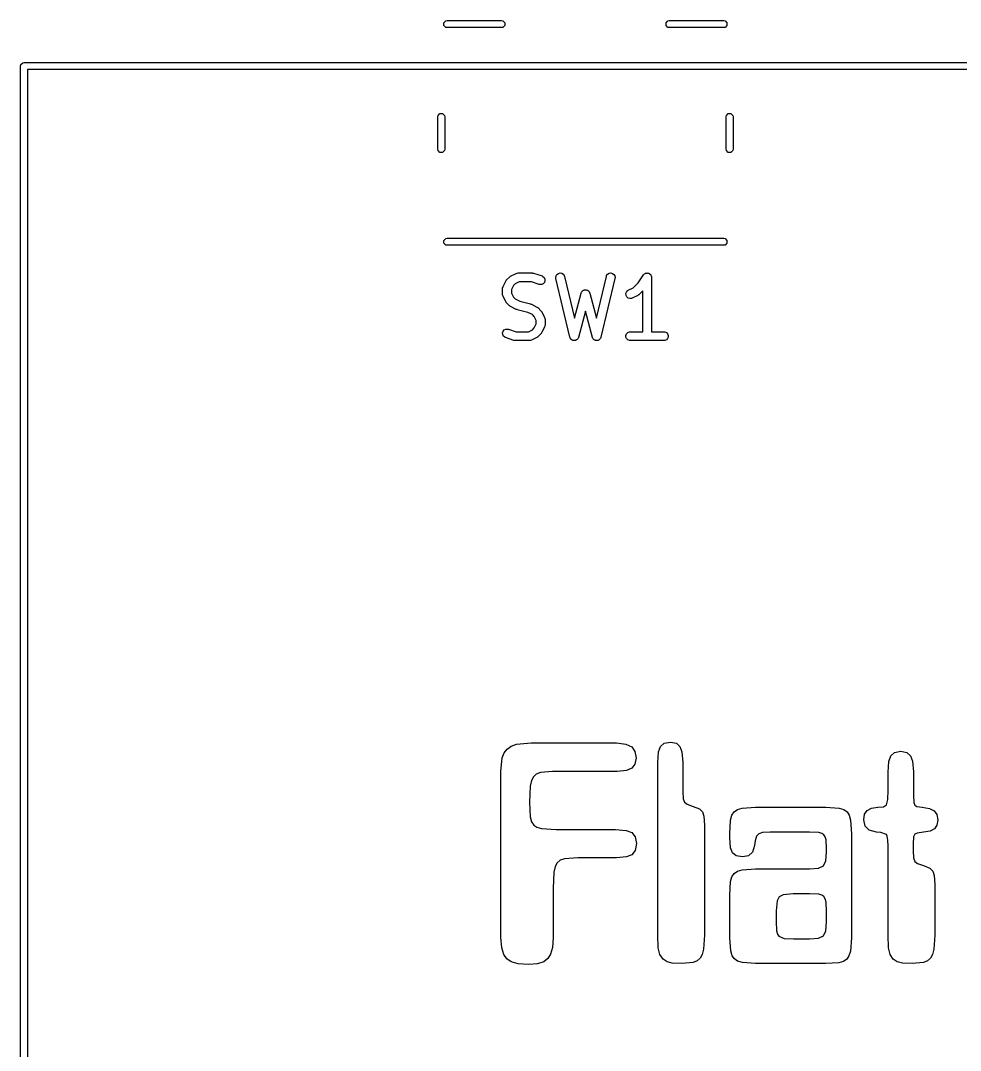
# Model space of a CAD drawing. Extents: x 172.1 to 230.8, y -103.3 to -68.9.
# Drawn here: x 184.1 to 200.07, y -86.39 to -68.89 of the extents above; entities that cross this region are included whole.
import ezdxf

# ---------------------------------------------------------------- set-up
doc = ezdxf.new("R2010")
doc.units = 0
doc.layers.add('BLACK', color=7, linetype='CONTINUOUS')

msp = doc.modelspace()

# ---------------------------------------------------------------- linework, layer by layer
at = {"layer": 'BLACK', "linetype": 'CONTINUOUS'}
for p, q in [((191.294567, -68.927039), (191.327039, -68.894567)), ((191.294567, -68.972961), (191.294567, -68.927039)), ((191.327039, -68.894567), (191.35, -68.89)), ((191.35, -68.89), (192.275, -68.89)), ((192.275, -68.89), (192.297961, -68.894567)), ((192.297961, -68.894567), (192.330433, -68.927039)), ((192.330433, -68.927039), (192.330433, -68.972961)), ((195.069567, -68.927039), (195.102039, -68.894567)), ((195.069567, -68.972961), (195.069567, -68.927039)), ((195.102039, -68.894567), (195.125, -68.89)), ((195.125, -68.89), (196.05, -68.89)), ((196.05, -68.89), (196.072961, -68.894567)), ((196.072961, -68.894567), (196.105433, -68.927039)), ((196.105433, -68.927039), (196.105433, -68.972961)), ((191.327039, -69.005433), (191.294567, -68.972961)), ((191.35, -69.01), (191.327039, -69.005433)), ((192.275, -69.01), (191.35, -69.01)), ((192.297961, -69.005433), (192.275, -69.01)), ((192.330433, -68.972961), (192.297961, -69.005433)), ((195.102039, -69.005433), (195.069567, -68.972961)), ((195.125, -69.01), (195.102039, -69.005433)), ((196.05, -69.01), (195.125, -69.01)), ((196.072961, -69.005433), (196.05, -69.01)), ((196.105433, -68.972961), (196.072961, -69.005433)), ((184.101576, -69.660997), (184.106143, -69.638036)), ((184.101576, -103.260997), (184.101576, -69.660997)), ((184.106143, -69.638036), (184.138615, -69.605564)), ((184.138615, -69.605564), (184.161576, -69.600997)), ((184.161576, -69.600997), (219.741576, -69.600997)), ((184.221576, -69.720997), (184.221576, -103.200997)), ((219.681576, -69.720997), (184.221576, -69.720997)), ((191.19, -70.525), (191.194567, -70.502039)), ((191.19, -71.075), (191.19, -70.525)), ((191.194567, -70.502039), (191.227039, -70.469567)), ((191.227039, -70.469567), (191.272961, -70.469567)), ((191.272961, -70.469567), (191.305433, -70.502039)), ((191.305433, -70.502039), (191.31, -70.525)), ((191.31, -70.525), (191.31, -71.075)), ((196.09, -70.525), (196.094567, -70.502039)), ((196.09, -71.075), (196.09, -70.525)), ((196.094567, -70.502039), (196.127039, -70.469567)), ((196.127039, -70.469567), (196.172961, -70.469567)), ((196.172961, -70.469567), (196.205433, -70.502039)), ((196.205433, -70.502039), (196.21, -70.525)), ((196.21, -70.525), (196.21, -71.075)), ((191.194567, -71.097961), (191.19, -71.075)), ((191.227039, -71.130433), (191.194567, -71.097961)), ((191.272961, -71.130433), (191.227039, -71.130433)), ((191.305433, -71.097961), (191.272961, -71.130433)), ((191.31, -71.075), (191.305433, -71.097961)), ((196.094567, -71.097961), (196.09, -71.075)), ((196.127039, -71.130433), (196.094567, -71.097961)), ((196.172961, -71.130433), (196.127039, -71.130433)), ((196.205433, -71.097961), (196.172961, -71.130433)), ((196.21, -71.075), (196.205433, -71.097961)), ((191.294567, -72.627039), (191.327039, -72.594567)), ((191.294567, -72.672961), (191.294567, -72.627039)), ((191.327039, -72.594567), (191.35, -72.59)), ((191.35, -72.59), (196.05, -72.59)), ((196.05, -72.59), (196.072961, -72.594567)), ((196.072961, -72.594567), (196.105433, -72.627039)), ((196.105433, -72.627039), (196.105433, -72.672961)), ((191.327039, -72.705433), (191.294567, -72.672961)), ((191.35, -72.71), (191.327039, -72.705433)), ((196.05, -72.71), (191.35, -72.71)), ((196.072961, -72.705433), (196.05, -72.71)), ((196.105433, -72.672961), (196.072961, -72.705433)), ((192.299585, -73.411754), (192.347204, -73.316516)), ((192.347204, -73.316516), (192.351168, -73.310216)), ((192.351168, -73.310216), (192.351926, -73.308389)), ((192.351926, -73.308389), (192.353614, -73.306332)), ((192.353614, -73.306332), (192.355036, -73.304073)), ((192.355036, -73.304073), (192.356534, -73.302773)), ((192.356534, -73.302773), (192.361253, -73.297024)), ((192.361253, -73.297024), (192.408872, -73.249405)), ((192.408872, -73.249405), (192.414621, -73.244686)), ((192.414621, -73.244686), (192.415921, -73.243188)), ((192.415921, -73.243188), (192.41818, -73.241766)), ((192.41818, -73.241766), (192.420237, -73.240078)), ((192.420237, -73.240078), (192.422064, -73.23932)), ((192.422064, -73.23932), (192.428364, -73.235356)), ((192.428364, -73.235356), (192.523602, -73.187737)), ((192.574848, -73.329819), (192.506332, -73.364077)), ((192.523602, -73.187737), (192.537333, -73.182482)), ((192.537333, -73.182482), (192.540022, -73.18229)), ((192.540022, -73.18229), (192.542511, -73.18126)), ((192.542511, -73.18126), (192.557143, -73.179819)), ((192.557143, -73.179819), (192.795238, -73.179819)), ((192.783068, -73.329819), (192.574848, -73.329819)), ((192.914377, -73.373589), (192.783068, -73.329819)), ((192.795238, -73.179819), (192.802643, -73.180548)), ((192.802643, -73.180548), (192.804618, -73.180408)), ((192.804618, -73.180408), (192.807215, -73.180998)), ((192.807215, -73.180998), (192.80987, -73.18126)), ((192.80987, -73.18126), (192.811701, -73.182018)), ((192.811701, -73.182018), (192.818955, -73.183668)), ((192.818955, -73.183668), (192.961812, -73.231287)), ((192.961812, -73.231287), (192.975237, -73.237281)), ((192.975237, -73.237281), (192.997344, -73.256455)), ((193.003252, -73.33958), (192.984078, -73.361688)), ((192.997344, -73.256455), (193.010431, -73.282628)), ((193.012506, -73.311818), (193.003252, -73.33958)), ((193.010431, -73.282628), (193.012506, -73.311818)), ((193.196481, -73.257623), (193.201114, -73.228728)), ((193.198469, -73.272191), (193.196481, -73.257623)), ((193.436564, -74.272191), (193.198469, -73.272191)), ((193.201114, -73.228728), (193.21645, -73.203806)), ((193.21645, -73.203806), (193.240157, -73.186649)), ((193.240157, -73.186649), (193.268625, -73.179871)), ((193.268625, -73.179871), (193.29752, -73.184504)), ((193.29752, -73.184504), (193.322442, -73.19984)), ((193.322442, -73.19984), (193.339599, -73.223547)), ((193.339599, -73.223547), (193.344389, -73.237447)), ((193.344389, -73.237447), (193.51364, -73.948303)), ((193.886359, -73.948303), (194.055612, -73.237448)), ((194.201532, -73.272191), (193.963436, -74.272191)), ((194.055612, -73.237448), (194.060402, -73.223547)), ((194.060402, -73.223547), (194.077559, -73.19984)), ((194.077559, -73.19984), (194.102481, -73.184504)), ((194.102481, -73.184504), (194.131376, -73.179871)), ((194.131376, -73.179871), (194.159844, -73.18665)), ((194.159844, -73.18665), (194.183551, -73.203806)), ((194.183551, -73.203806), (194.198887, -73.228728)), ((194.198887, -73.228728), (194.20352, -73.257623)), ((194.20352, -73.257623), (194.201532, -73.272191)), ((194.594095, -73.349896), (194.685215, -73.213216)), ((194.685215, -73.213216), (194.685249, -73.213173)), ((194.685249, -73.213173), (194.685259, -73.213151)), ((194.685259, -73.213151), (194.68531, -73.213099)), ((194.68531, -73.213099), (194.694531, -73.201841)), ((194.694531, -73.201841), (194.7007, -73.197709)), ((194.7007, -73.197709), (194.705951, -73.192459)), ((194.705951, -73.192459), (194.71274, -73.189646)), ((194.71274, -73.189646), (194.718846, -73.185558)), ((194.718846, -73.185558), (194.726126, -73.184101)), ((194.726126, -73.184101), (194.732987, -73.18126)), ((194.732987, -73.18126), (194.740335, -73.18126)), ((194.740335, -73.18126), (194.74754, -73.179819)), ((194.74754, -73.179819), (194.754824, -73.18126)), ((194.754824, -73.18126), (194.762251, -73.18126)), ((194.762251, -73.18126), (194.769039, -73.184072)), ((194.769039, -73.184072), (194.776248, -73.185498)), ((194.776248, -73.185498), (194.782427, -73.189617)), ((194.782427, -73.189617), (194.789287, -73.192459)), ((194.789287, -73.192459), (194.79448, -73.197652)), ((194.79448, -73.197652), (194.800597, -73.20173)), ((194.800597, -73.20173), (194.80473, -73.207902)), ((194.80473, -73.207902), (194.809979, -73.213151)), ((194.809979, -73.213151), (194.81279, -73.219938)), ((194.81279, -73.219938), (194.81688, -73.226045)), ((194.81688, -73.226045), (194.818336, -73.233326)), ((194.818336, -73.233326), (194.821178, -73.240187)), ((194.821178, -73.240187), (194.822603, -73.254663)), ((194.822603, -73.254663), (194.822619, -73.25474)), ((194.822619, -73.25474), (194.822613, -73.254766)), ((194.822613, -73.254766), (194.822619, -73.254819)), ((194.822619, -73.254819), (194.822619, -74.179819)), ((192.291667, -73.445295), (192.293108, -73.430663)), ((192.291667, -73.540533), (192.291667, -73.445295)), ((192.293108, -73.430663), (192.294139, -73.428173)), ((192.294139, -73.428173), (192.29433, -73.425486)), ((192.29433, -73.425486), (192.299585, -73.411754)), ((192.475925, -73.394484), (192.441667, -73.463)), ((192.441667, -73.463), (192.441667, -73.522828)), ((192.506332, -73.364077), (192.475925, -73.394484)), ((192.928714, -73.376849), (192.914377, -73.373589)), ((192.957904, -73.374774), (192.928714, -73.376849)), ((192.984078, -73.361688), (192.957904, -73.374774)), ((193.627532, -73.521208), (193.628817, -73.517779)), ((193.628817, -73.517779), (193.629009, -73.51634)), ((193.629009, -73.51634), (193.629998, -73.51463)), ((193.629998, -73.51463), (193.632695, -73.507441)), ((193.632695, -73.507441), (193.638712, -73.49958)), ((193.638712, -73.49958), (193.643671, -73.491015)), ((193.643671, -73.491015), (193.647528, -73.488062)), ((193.647528, -73.488062), (193.650482, -73.484204)), ((193.650482, -73.484204), (193.659049, -73.479243)), ((193.659049, -73.479243), (193.666909, -73.473228)), ((193.666909, -73.473228), (193.671601, -73.471976)), ((193.671601, -73.471976), (193.675807, -73.469542)), ((193.675807, -73.469542), (193.685624, -73.468237)), ((193.685624, -73.468237), (193.695185, -73.465688)), ((193.695185, -73.465688), (193.699997, -73.466327)), ((193.699997, -73.466327), (193.704816, -73.465687)), ((193.704816, -73.465687), (193.714386, -73.468239)), ((193.714386, -73.468239), (193.724193, -73.469542)), ((193.724193, -73.469542), (193.728394, -73.471974)), ((193.728394, -73.471974), (193.733091, -73.473227)), ((193.733091, -73.473227), (193.740953, -73.479245)), ((193.740953, -73.479245), (193.749518, -73.484204)), ((193.749518, -73.484204), (193.75247, -73.488061)), ((193.75247, -73.488061), (193.756329, -73.491015)), ((193.756329, -73.491015), (193.76129, -73.499583)), ((193.76129, -73.499583), (193.767305, -73.507442)), ((193.767305, -73.507442), (193.769999, -73.514626)), ((193.769999, -73.514626), (193.770991, -73.516339)), ((193.770991, -73.516339), (193.771182, -73.51778)), ((193.771182, -73.51778), (193.772468, -73.521208)), ((194.387494, -73.531152), (194.396748, -73.503391)), ((194.396748, -73.503391), (194.415921, -73.481283)), ((194.415921, -73.481283), (194.428364, -73.473451)), ((194.428364, -73.473451), (194.512716, -73.431275)), ((194.512716, -73.431275), (194.594095, -73.349896)), ((194.672619, -73.483504), (194.610176, -73.545947)), ((194.672619, -74.179819), (194.672619, -73.483504)), ((192.293108, -73.555165), (192.291667, -73.540533)), ((192.294139, -73.557654), (192.293108, -73.555165)), ((192.29433, -73.560342), (192.294139, -73.557654)), ((192.299585, -73.574074), (192.29433, -73.560342)), ((192.347204, -73.669312), (192.299585, -73.574074)), ((192.351168, -73.675611), (192.347204, -73.669312)), ((192.351926, -73.677439), (192.351168, -73.675611)), ((192.353614, -73.679495), (192.351926, -73.677439)), ((192.355036, -73.681755), (192.353614, -73.679495)), ((192.356534, -73.683054), (192.355036, -73.681755)), ((192.361253, -73.688804), (192.356534, -73.683054)), ((192.408872, -73.736423), (192.361253, -73.688804)), ((192.441667, -73.522828), (192.475925, -73.591344)), ((192.475925, -73.591344), (192.506332, -73.621751)), ((192.506332, -73.621751), (192.583319, -73.660244)), ((192.583319, -73.660244), (192.765809, -73.705867)), ((193.51364, -73.948303), (193.627532, -73.521208)), ((193.772468, -73.521208), (193.886359, -73.948303)), ((194.389568, -73.560342), (194.387494, -73.531152)), ((194.402655, -73.586517), (194.389568, -73.560342)), ((194.424763, -73.60569), (194.402655, -73.586517)), ((194.452524, -73.614944), (194.424763, -73.60569)), ((194.481714, -73.61287), (194.452524, -73.614944)), ((194.495446, -73.607615), (194.481714, -73.61287)), ((194.590684, -73.559996), (194.495446, -73.607615)), ((194.596983, -73.556031), (194.590684, -73.559996)), ((194.598811, -73.555274), (194.596983, -73.556031)), ((194.600867, -73.553585), (194.598811, -73.555274)), ((194.603127, -73.552164), (194.600867, -73.553585)), ((194.604426, -73.550665), (194.603127, -73.552164)), ((194.610176, -73.545947), (194.604426, -73.550665)), ((192.414621, -73.741141), (192.408872, -73.736423)), ((192.415921, -73.74264), (192.414621, -73.741141)), ((192.41818, -73.744061), (192.415921, -73.74264)), ((192.420237, -73.74575), (192.41818, -73.744061)), ((192.422064, -73.746507), (192.420237, -73.74575)), ((192.428364, -73.750472), (192.422064, -73.746507)), ((192.523602, -73.798091), (192.428364, -73.750472)), ((192.524671, -73.7985), (192.523602, -73.798091)), ((192.525107, -73.798823), (192.524671, -73.7985)), ((192.531243, -73.801015), (192.525107, -73.798823)), ((192.537333, -73.803346), (192.531243, -73.801015)), ((192.537873, -73.803384), (192.537333, -73.803346)), ((192.538953, -73.80377), (192.537873, -73.803384)), ((192.721443, -73.849392), (192.538953, -73.80377)), ((192.79843, -73.887886), (192.721443, -73.849392)), ((192.765809, -73.705867), (192.766888, -73.706252)), ((192.766888, -73.706252), (192.767428, -73.706291)), ((192.767428, -73.706291), (192.773509, -73.708618)), ((192.773509, -73.708618), (192.779655, -73.710814)), ((192.779655, -73.710814), (192.78009, -73.711136)), ((192.78009, -73.711136), (192.78116, -73.711546)), ((192.78116, -73.711546), (192.876398, -73.759165)), ((192.876398, -73.759165), (192.882697, -73.763129)), ((192.882697, -73.763129), (192.884525, -73.763887)), ((192.884525, -73.763887), (192.886581, -73.765575)), ((192.886581, -73.765575), (192.888841, -73.766997)), ((192.888841, -73.766997), (192.89014, -73.768495)), ((192.89014, -73.768495), (192.89589, -73.773214)), ((192.89589, -73.773214), (192.943509, -73.820833)), ((192.943509, -73.820833), (192.948227, -73.826582)), ((192.948227, -73.826582), (192.949726, -73.827882)), ((192.949726, -73.827882), (192.951147, -73.830141)), ((192.951147, -73.830141), (192.952836, -73.832198)), ((192.952836, -73.832198), (192.953593, -73.834025)), ((192.953593, -73.834025), (192.957558, -73.840325)), ((192.957558, -73.840325), (193.005177, -73.935563)), ((193.699999, -73.831613), (193.581992, -74.274144)), ((193.818008, -74.274144), (193.699999, -73.831613)), ((192.828837, -73.918293), (192.79843, -73.887886)), ((192.863095, -73.986809), (192.828837, -73.918293)), ((192.863095, -74.046637), (192.863095, -73.986809)), ((193.005177, -73.935563), (193.010432, -73.949294)), ((193.010432, -73.949294), (193.010623, -73.951983)), ((193.010623, -73.951983), (193.011654, -73.954472)), ((193.011654, -73.954472), (193.013095, -73.969104)), ((193.013095, -73.969104), (193.013095, -74.064342)), ((192.292256, -74.19782), (192.30151, -74.170057)), ((192.294331, -74.22701), (192.292256, -74.19782)), ((192.30151, -74.170057), (192.320684, -74.14795)), ((192.320684, -74.14795), (192.346857, -74.134864)), ((192.346857, -74.134864), (192.376047, -74.132789)), ((192.376047, -74.132789), (192.390384, -74.136049)), ((192.390384, -74.136049), (192.521694, -74.179819)), ((192.521694, -74.179819), (192.729914, -74.179819)), ((192.729914, -74.179819), (192.798429, -74.145561)), ((192.798429, -74.145561), (192.828836, -74.115153)), ((192.828836, -74.115153), (192.863095, -74.046637)), ((192.943509, -74.212613), (192.895891, -74.260232)), ((192.948227, -74.206863), (192.943509, -74.212613)), ((192.949726, -74.205564), (192.948227, -74.206863)), ((192.951147, -74.203305), (192.949726, -74.205564)), ((192.952837, -74.201247), (192.951147, -74.203305)), ((192.953594, -74.199417), (192.952837, -74.201247)), ((192.957558, -74.193121), (192.953594, -74.199417)), ((193.005177, -74.097883), (192.957558, -74.193121)), ((193.010432, -74.084152), (193.005177, -74.097883)), ((193.010623, -74.081462), (193.010432, -74.084152)), ((193.011654, -74.078974), (193.010623, -74.081462)), ((193.013095, -74.064342), (193.011654, -74.078974)), ((194.388346, -74.240187), (194.399545, -74.213151)), ((194.399545, -74.213151), (194.420237, -74.192459)), ((194.420237, -74.192459), (194.447273, -74.18126)), ((194.447273, -74.18126), (194.461905, -74.179819)), ((194.461905, -74.179819), (194.672619, -74.179819)), ((194.822619, -74.179819), (195.033333, -74.179819)), ((195.033333, -74.179819), (195.047965, -74.18126)), ((195.047965, -74.18126), (195.075001, -74.192459)), ((195.075001, -74.192459), (195.095693, -74.213151)), ((195.095693, -74.213151), (195.106892, -74.240187)), ((192.307417, -74.253183), (192.294331, -74.22701)), ((192.329524, -74.272357), (192.307417, -74.253183)), ((192.34295, -74.278351), (192.329524, -74.272357)), ((192.485806, -74.32597), (192.34295, -74.278351)), ((192.493061, -74.327619), (192.485806, -74.32597)), ((192.494892, -74.328378), (192.493061, -74.327619)), ((192.497545, -74.328639), (192.494892, -74.328378)), ((192.500143, -74.32923), (192.497545, -74.328639)), ((192.502117, -74.329089), (192.500143, -74.32923)), ((192.509524, -74.329819), (192.502117, -74.329089)), ((192.747619, -74.329819), (192.509524, -74.329819)), ((192.762251, -74.328378), (192.747619, -74.329819)), ((192.76474, -74.327346), (192.762251, -74.328378)), ((192.767428, -74.327156), (192.76474, -74.327346)), ((192.78116, -74.321901), (192.767428, -74.327156)), ((192.876398, -74.274282), (192.78116, -74.321901)), ((192.882697, -74.270317), (192.876398, -74.274282)), ((192.884525, -74.26956), (192.882697, -74.270317)), ((192.886581, -74.267872), (192.884525, -74.26956)), ((192.888841, -74.26645), (192.886581, -74.267872)), ((192.890141, -74.26495), (192.888841, -74.26645)), ((192.895891, -74.260232), (192.890141, -74.26495)), ((193.438293, -74.27721), (193.436564, -74.272191)), ((193.438533, -74.279012), (193.438293, -74.27721)), ((193.439475, -74.28064), (193.438533, -74.279012)), ((193.441354, -74.286091), (193.439475, -74.28064)), ((193.44774, -74.294915), (193.441354, -74.286091)), ((193.453195, -74.304337), (193.44774, -74.294915)), ((193.456252, -74.306677), (193.453195, -74.304337)), ((193.458511, -74.309798), (193.456252, -74.306677)), ((193.467786, -74.315505), (193.458511, -74.309798)), ((193.476433, -74.322124), (193.467786, -74.315505)), ((193.480153, -74.323116), (193.476433, -74.322124)), ((193.483433, -74.325134), (193.480153, -74.323116)), ((193.494187, -74.326858), (193.483433, -74.325134)), ((193.504709, -74.329664), (193.494187, -74.326858)), ((193.508524, -74.329157), (193.504709, -74.329664)), ((193.512328, -74.329767), (193.508524, -74.329157)), ((193.522926, -74.327243), (193.512328, -74.329767)), ((193.533717, -74.32581), (193.522926, -74.327243)), ((193.537048, -74.323881), (193.533717, -74.32581)), ((193.540796, -74.322989), (193.537048, -74.323881)), ((193.54962, -74.316602), (193.540796, -74.322989)), ((193.559042, -74.311148), (193.54962, -74.316602)), ((193.561382, -74.30809), (193.559042, -74.311148)), ((193.564503, -74.305832), (193.561382, -74.30809)), ((193.57021, -74.296556), (193.564503, -74.305832)), ((193.576829, -74.28791), (193.57021, -74.296556)), ((193.578854, -74.28251), (193.576829, -74.28791)), ((193.579839, -74.28091), (193.578854, -74.28251)), ((193.580126, -74.279118), (193.579839, -74.28091)), ((193.581992, -74.274144), (193.580126, -74.279118)), ((193.819873, -74.279119), (193.818008, -74.274144)), ((193.820161, -74.28091), (193.819873, -74.279119)), ((193.821145, -74.282509), (193.820161, -74.28091)), ((193.823171, -74.287911), (193.821145, -74.282509)), ((193.829791, -74.296559), (193.823171, -74.287911)), ((193.835497, -74.305832), (193.829791, -74.296559)), ((193.838617, -74.30809), (193.835497, -74.305832)), ((193.840958, -74.311148), (193.838617, -74.30809)), ((193.850379, -74.316602), (193.840958, -74.311148)), ((193.859204, -74.322989), (193.850379, -74.316602)), ((193.862951, -74.323881), (193.859204, -74.322989)), ((193.866283, -74.32581), (193.862951, -74.323881)), ((193.877076, -74.327244), (193.866283, -74.32581)), ((193.887672, -74.329767), (193.877076, -74.327244)), ((193.891473, -74.329157), (193.887672, -74.329767)), ((193.895292, -74.329665), (193.891473, -74.329157)), ((193.905823, -74.326856), (193.895292, -74.329665)), ((193.916567, -74.325134), (193.905823, -74.326856)), ((193.919843, -74.323118), (193.916567, -74.325134)), ((193.923567, -74.322125), (193.919843, -74.323118)), ((193.932217, -74.315503), (193.923567, -74.322125)), ((193.941489, -74.309798), (193.932217, -74.315503)), ((193.943747, -74.306677), (193.941489, -74.309798)), ((193.946805, -74.304337), (193.943747, -74.306677)), ((193.95226, -74.294914), (193.946805, -74.304337)), ((193.958646, -74.286091), (193.95226, -74.294914)), ((193.960523, -74.280642), (193.958646, -74.286091)), ((193.961467, -74.279013), (193.960523, -74.280642)), ((193.961706, -74.277209), (193.961467, -74.279013)), ((193.963436, -74.272191), (193.961706, -74.277209)), ((194.388346, -74.269451), (194.388346, -74.240187)), ((194.399545, -74.296487), (194.388346, -74.269451)), ((194.420237, -74.317179), (194.399545, -74.296487)), ((194.447273, -74.328378), (194.420237, -74.317179)), ((194.461905, -74.329819), (194.447273, -74.328378)), ((195.033333, -74.329819), (194.461905, -74.329819)), ((195.047965, -74.328378), (195.033333, -74.329819)), ((195.075001, -74.317179), (195.047965, -74.328378)), ((195.095693, -74.296487), (195.075001, -74.317179)), ((195.106892, -74.269451), (195.095693, -74.296487)), ((195.106892, -74.240187), (195.106892, -74.269451)), ((192.436907, -81.223912), (192.528541, -81.191388)), ((192.528541, -81.191388), (192.780111, -81.168429)), ((192.780111, -81.168429), (194.229448, -81.168429)), ((194.229448, -81.168429), (194.38867, -81.187822)), ((194.38867, -81.187822), (194.486277, -81.237013)), ((194.974389, -81.228513), (195.036217, -81.173409)), ((195.036217, -81.173409), (195.142916, -81.152798)), ((195.142916, -81.152798), (195.244706, -81.173157)), ((195.244706, -81.173157), (195.305582, -81.228513)), ((192.285764, -81.421221), (192.318522, -81.336971)), ((192.318522, -81.336971), (192.368806, -81.271988)), ((192.368806, -81.271988), (192.436907, -81.223912)), ((194.486277, -81.237013), (194.541975, -81.311426)), ((194.541975, -81.311426), (194.561863, -81.419023)), ((194.927983, -81.502798), (194.9422, -81.320619)), ((194.9422, -81.320619), (194.974389, -81.228513)), ((195.305582, -81.228513), (195.337949, -81.320611)), ((195.337949, -81.320611), (195.352233, -81.502554)), ((198.856593, -81.48218), (198.888869, -81.387759)), ((198.888869, -81.387759), (198.951007, -81.330369)), ((198.951007, -81.330369), (199.057397, -81.309113)), ((199.057397, -81.309113), (199.163996, -81.329841)), ((199.163996, -81.329841), (199.22568, -81.385317)), ((199.22568, -81.385317), (199.258042, -81.477977)), ((192.263049, -81.654228), (192.285764, -81.421221)), ((194.541443, -81.530206), (194.486392, -81.598785)), ((194.561863, -81.419023), (194.541443, -81.530206)), ((194.927983, -84.435422), (194.927983, -81.502798)), ((195.352233, -81.502554), (195.352233, -81.996168)), ((198.842463, -81.664731), (198.856593, -81.48218)), ((199.258042, -81.477977), (199.27233, -81.661067)), ((192.263049, -84.472302), (192.263049, -81.654228)), ((192.865422, -81.701146), (192.816992, -81.746308)), ((192.933984, -81.672302), (192.865422, -81.701146)), ((193.138171, -81.653007), (192.933984, -81.672302)), ((194.240683, -81.653007), (193.138171, -81.653007)), ((194.397039, -81.637163), (194.240683, -81.653007)), ((194.486392, -81.598785), (194.397039, -81.637163)), ((198.842463, -81.97321), (198.842463, -81.664731)), ((199.27233, -81.661067), (199.27233, -82.061625)), ((192.762526, -81.904089), (192.748604, -82.17642)), ((192.784665, -81.808563), (192.762526, -81.904089)), ((192.816992, -81.746308), (192.784665, -81.808563)), ((195.352233, -81.996168), (195.362187, -82.116596)), ((198.83709, -82.131723), (198.842463, -81.97321)), ((199.27233, -82.061625), (199.280118, -82.181559)), ((192.748604, -82.17642), (192.762281, -82.426036)), ((195.362187, -82.116596), (195.384228, -82.173733)), ((195.384228, -82.173733), (195.429662, -82.210889)), ((195.429662, -82.210889), (195.531018, -82.246517)), ((195.531018, -82.246517), (195.636538, -82.291017)), ((196.363886, -82.277048), (196.590055, -82.262637)), ((196.590055, -82.262637), (197.787578, -82.262637)), ((197.787578, -82.262637), (198.013747, -82.277048)), ((198.558185, -82.278107), (198.671249, -82.262637)), ((198.671249, -82.262637), (198.766015, -82.254822)), ((198.766015, -82.254822), (198.816085, -82.218185)), ((198.816085, -82.218185), (198.83709, -82.131723)), ((199.280118, -82.181559), (199.295533, -82.226001)), ((199.295533, -82.226001), (199.330779, -82.248257)), ((199.330779, -82.248257), (199.421563, -82.262637)), ((199.421563, -82.262637), (199.547557, -82.280962)), ((192.762281, -82.426036), (192.785542, -82.509442)), ((195.636538, -82.291017), (195.686601, -82.339574)), ((195.686601, -82.339574), (195.710547, -82.412329)), ((195.710547, -82.412329), (195.721528, -82.568185)), ((196.165317, -82.479769), (196.189492, -82.398417)), ((196.189492, -82.398417), (196.229064, -82.341039)), ((196.229064, -82.341039), (196.285793, -82.300976)), ((196.285793, -82.300976), (196.363886, -82.277048)), ((198.013747, -82.277048), (198.091519, -82.301075)), ((198.091519, -82.301075), (198.145638, -82.340795)), ((198.145638, -82.340795), (198.183074, -82.397461)), ((198.183074, -82.397461), (198.206454, -82.478548)), ((198.428471, -82.47635), (198.444118, -82.381613)), ((198.444118, -82.381613), (198.486652, -82.318325)), ((198.486652, -82.318325), (198.558185, -82.278107)), ((199.547557, -82.280962), (199.625488, -82.322647)), ((199.625488, -82.322647), (199.670295, -82.384681)), ((199.670295, -82.384681), (199.686322, -82.473663)), ((192.785542, -82.509442), (192.821877, -82.563789)), ((192.821877, -82.563789), (192.875597, -82.600658)), ((192.875597, -82.600658), (192.955722, -82.623872)), ((195.721528, -82.568185), (195.721528, -84.435422)), ((196.151151, -82.715708), (196.165317, -82.479769)), ((198.206454, -82.478548), (198.220621, -82.71351)), ((198.452639, -82.583978), (198.428471, -82.47635)), ((198.521039, -82.651165), (198.452639, -82.583978)), ((199.671016, -82.564257), (199.628925, -82.626232)), ((199.686322, -82.473663), (199.671016, -82.564257)), ((192.955722, -82.623872), (193.19972, -82.637794)), ((193.19972, -82.637794), (194.212595, -82.637794)), ((194.212595, -82.637794), (194.389582, -82.654137)), ((194.389582, -82.654137), (194.486392, -82.692749)), ((194.486392, -82.692749), (194.545487, -82.763077)), ((194.545487, -82.763077), (194.56748, -82.880083)), ((196.151151, -82.783363), (196.151151, -82.715708)), ((196.165345, -82.950726), (196.151151, -82.783363)), ((196.609389, -82.751349), (196.586636, -82.831723)), ((196.647697, -82.7118), (196.609389, -82.751349)), ((196.70954, -82.693119), (196.647697, -82.7118)), ((196.836252, -82.684689), (196.70954, -82.693119)), ((197.507676, -82.684689), (196.836252, -82.684689)), ((197.665212, -82.692993), (197.507676, -82.684689)), ((197.717197, -82.707148), (197.665212, -82.692993)), ((197.751186, -82.730118), (197.717197, -82.707148)), ((197.774145, -82.764372), (197.751186, -82.730118)), ((197.788311, -82.816824), (197.774145, -82.764372)), ((198.220621, -82.71351), (198.220621, -84.480362)), ((198.648534, -82.684689), (198.521039, -82.651165)), ((198.72083, -82.690307), (198.648534, -82.684689)), ((198.813886, -82.724256), (198.72083, -82.690307)), ((198.829895, -82.755136), (198.813886, -82.724256)), ((198.83709, -82.823175), (198.829895, -82.755136)), ((199.276176, -82.766251), (199.266713, -82.884724)), ((199.295289, -82.72157), (199.276176, -82.766251)), ((199.336945, -82.699285), (199.295289, -82.72157)), ((199.443789, -82.684689), (199.336945, -82.699285)), ((199.557382, -82.666987), (199.443789, -82.684689)), ((199.628925, -82.626232), (199.557382, -82.666987)), ((194.56748, -82.880083), (194.5461, -82.997416)), ((196.197801, -83.036399), (196.165345, -82.950726)), ((196.575401, -82.911835), (196.537089, -83.023532)), ((196.586636, -82.831723), (196.575401, -82.911835)), ((197.796615, -82.969232), (197.788311, -82.816824)), ((197.796615, -83.01979), (197.796615, -82.969232)), ((198.842463, -82.918674), (198.83709, -82.823175)), ((198.842463, -84.434689), (198.842463, -82.918674)), ((199.266713, -82.884724), (199.266713, -83.002693)), ((193.342114, -83.136294), (193.268146, -83.161173)), ((193.569016, -83.122372), (193.342114, -83.136294)), ((194.229448, -83.122372), (193.569016, -83.122372)), ((194.396091, -83.106235), (194.229448, -83.122372)), ((194.489078, -83.067662), (194.396091, -83.106235)), ((194.5461, -82.997416), (194.489078, -83.067662)), ((196.259021, -83.087345), (196.197801, -83.036399)), ((196.366085, -83.106741), (196.259021, -83.087345)), ((196.469744, -83.084939), (196.366085, -83.106741)), ((196.537089, -83.023532), (196.469744, -83.084939)), ((197.785624, -83.172198), (197.796615, -83.01979)), ((199.266713, -83.002693), (199.276662, -83.123372)), ((199.276662, -83.123372), (199.298709, -83.180746)), ((193.183241, -83.267001), (193.162595, -83.362219)), ((193.216817, -83.204682), (193.183241, -83.267001)), ((193.268146, -83.161173), (193.216817, -83.204682)), ((196.363886, -83.324361), (196.590055, -83.309951)), ((196.590055, -83.309951), (197.507676, -83.309951)), ((197.507676, -83.309951), (197.659351, -83.29896)), ((197.659351, -83.29896), (197.745568, -83.258904)), ((197.745568, -83.258904), (197.785624, -83.172198)), ((199.298709, -83.180746), (199.344145, -83.217855)), ((199.344145, -83.217855), (199.445498, -83.253286)), ((199.445498, -83.253286), (199.551018, -83.297786)), ((199.551018, -83.297786), (199.601081, -83.346343)), ((193.162595, -83.362219), (193.151605, -83.639923)), ((196.165317, -83.526106), (196.189479, -83.445218)), ((196.189479, -83.445218), (196.229064, -83.388108)), ((196.229064, -83.388108), (196.285772, -83.348236)), ((196.285772, -83.348236), (196.363886, -83.324361)), ((199.601081, -83.346343), (199.625032, -83.419338)), ((199.625032, -83.419338), (199.636008, -83.575443)), ((193.151605, -83.639923), (193.151605, -84.475966)), ((196.151151, -83.761311), (196.165317, -83.526106)), ((199.636008, -83.575443), (199.636008, -84.434689)), ((196.151151, -84.024361), (196.151151, -83.761311)), ((196.989881, -83.783538), (196.955295, -83.854444)), ((197.060218, -83.748405), (196.989881, -83.783538)), ((197.228018, -83.732002), (197.060218, -83.748405)), ((197.507676, -83.732002), (197.228018, -83.732002)), ((197.664968, -83.740307), (197.507676, -83.732002)), ((197.716712, -83.755301), (197.664968, -83.740307)), ((197.751186, -83.780607), (197.716712, -83.755301)), ((197.774141, -83.817704), (197.751186, -83.780607)), ((197.788311, -83.873419), (197.774141, -83.817704)), ((196.955295, -83.854444), (196.939078, -84.024361)), ((197.796615, -84.041458), (197.788311, -83.873419)), ((196.151151, -84.205589), (196.151151, -84.024361)), ((196.939078, -84.024361), (196.939078, -84.205589)), ((197.796615, -84.211207), (197.796615, -84.041458)), ((196.151151, -84.479874), (196.151151, -84.205589)), ((196.939078, -84.205589), (196.947138, -84.364836)), ((196.947138, -84.364836), (196.962025, -84.417136)), ((197.745568, -84.446413), (197.785624, -84.361905)), ((197.785624, -84.361905), (197.796615, -84.211207)), ((192.277082, -84.648784), (192.263049, -84.472302)), ((193.151605, -84.475966), (193.138833, -84.646116)), ((194.9336, -84.652554), (194.927983, -84.435422)), ((195.721528, -84.435422), (195.707362, -84.675757)), ((196.168248, -84.704089), (196.151151, -84.479874)), ((196.962025, -84.417136), (196.98695, -84.45203)), ((196.98695, -84.45203), (197.075854, -84.489644)), ((197.075854, -84.489644), (197.233635, -84.497948)), ((197.233635, -84.497948), (197.507676, -84.497948)), ((197.507676, -84.497948), (197.659351, -84.486957)), ((197.659351, -84.486957), (197.745568, -84.446413)), ((198.220621, -84.480362), (198.203524, -84.70702)), ((198.84808, -84.652309), (198.842463, -84.434689)), ((199.636008, -84.434689), (199.621842, -84.675268)), ((192.31261, -84.764711), (192.277082, -84.648784)), ((193.138833, -84.646116), (193.106261, -84.760465)), ((194.962421, -84.764173), (194.9336, -84.652554)), ((195.707362, -84.675757), (195.684742, -84.762768)), ((196.193975, -84.784791), (196.168248, -84.704089)), ((198.203524, -84.70702), (198.178213, -84.785648)), ((198.876901, -84.763928), (198.84808, -84.652309)), ((199.621842, -84.675268), (199.599211, -84.762493)), ((192.363189, -84.83769), (192.31261, -84.764711)), ((192.437389, -84.887202), (192.363189, -84.83769)), ((192.553944, -84.921947), (192.437389, -84.887202)), ((192.991043, -84.886376), (192.885807, -84.921848)), ((193.059769, -84.834515), (192.991043, -84.886376)), ((193.106261, -84.760465), (193.059769, -84.834515)), ((195.01812, -84.843001), (194.962421, -84.764173)), ((195.086252, -84.888248), (195.01812, -84.843001)), ((195.176305, -84.910461), (195.086252, -84.888248)), ((195.59937, -84.870543), (195.531751, -84.899972)), ((195.64972, -84.824745), (195.59937, -84.870543)), ((195.684742, -84.762768), (195.64972, -84.824745)), ((196.231751, -84.839155), (196.193975, -84.784791)), ((196.286107, -84.877133), (196.231751, -84.839155)), ((196.366573, -84.902903), (196.286107, -84.877133)), ((198.085927, -84.881671), (198.008129, -84.905833)), ((198.14002, -84.842086), (198.085927, -84.881671)), ((198.178213, -84.785648), (198.14002, -84.842086)), ((198.928481, -84.842521), (198.876901, -84.763928)), ((198.997801, -84.888248), (198.928481, -84.842521)), ((199.090408, -84.910532), (198.997801, -84.888248)), ((199.51383, -84.870494), (199.446231, -84.899972)), ((199.5642, -84.824501), (199.51383, -84.870494)), ((199.599211, -84.762493), (199.5642, -84.824501)), ((192.729797, -84.935631), (192.553944, -84.921947)), ((192.885807, -84.921848), (192.729797, -84.935631)), ((195.338799, -84.92), (195.176305, -84.910461)), ((195.531751, -84.899972), (195.338799, -84.92)), ((196.590055, -84.92), (196.366573, -84.902903)), ((197.78196, -84.92), (196.590055, -84.92)), ((198.008129, -84.905833), (197.78196, -84.92)), ((199.253279, -84.92), (199.090408, -84.910532)), ((199.446231, -84.899972), (199.253279, -84.92))]:
    msp.add_line(p, q, dxfattribs=at)

doc.saveas('drawing.dxf')
